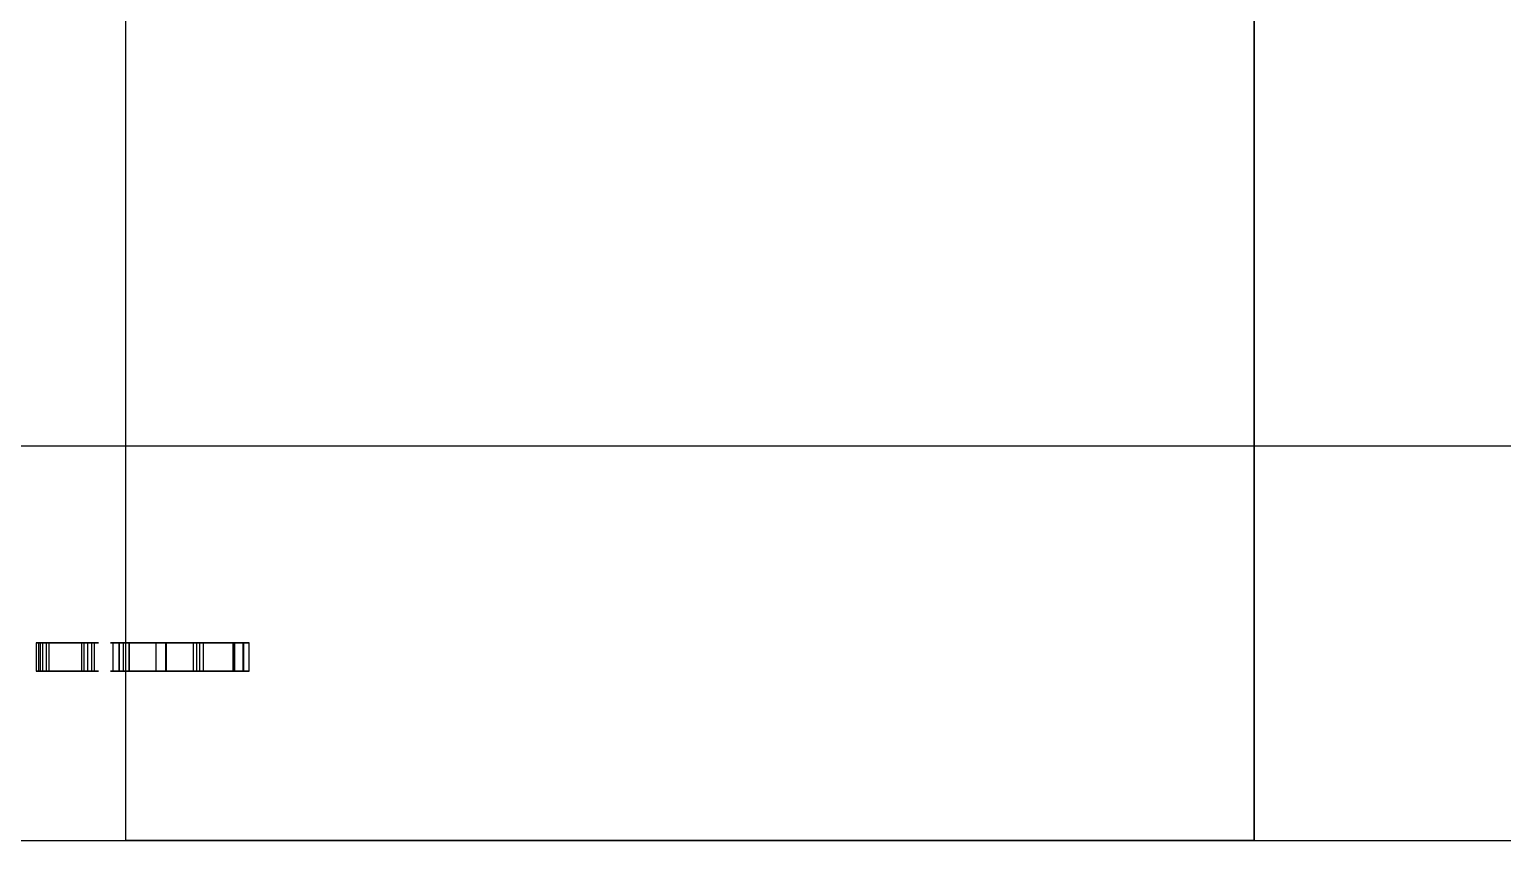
# Model space of a CAD drawing. Header units: millimetres. Extents: x 8.2 to 62.6, y 389.2 to 443.4.
# Drawn here: x 31.893 to 34.545, y 392.364 to 393.824 of the extents above; entities that cross this region are included whole.
import ezdxf

# ---------------------------------------------------------------- set-up
doc = ezdxf.new("R2010")
doc.units = ezdxf.units.MM
doc.layers.add('Feature', color=7, linetype='CONTINUOUS')

msp = doc.modelspace()

# ---------------------------------------------------------------- linework, layer by layer
at = {"layer": 'Feature'}
for p, q in [((32.0658, 392.364, -62.0183), (32.0658, 394.533, -62.0183)), ((32.0658, 392.364, -62.6533), (32.0658, 394.533, -62.0183)), ((32.0658, 392.364, -62.0183), (32.0658, 394.533, -62.0183)), ((32.0658, 392.364, -62.6533), (32.0658, 394.533, -62.0183)), ((34.0978, 394.533, -62.0183), (34.0978, 392.364, -62.0183)), ((34.0978, 392.364, -62.6533), (34.0978, 394.533, -62.0183)), ((34.0978, 394.533, -62.0183), (34.0978, 392.364, -62.0183)), ((34.0978, 392.364, -62.6533), (34.0978, 394.533, -62.0183)), ((26.3762, 393.075, -62.7295), (37.2474, 393.075, -62.7295)), ((26.3762, 393.075, -62.7295), (37.2474, 393.075, -62.7295)), ((28.8781, 393.075, -69.2319), (34.7455, 393.075, -69.2319)), ((28.8781, 393.075, -69.2319), (34.7455, 393.075, -69.2319)), ((31.9051, 392.669, -65.833), (31.9051, 392.72, -65.833)), ((31.9051, 392.72, -65.833), (31.9235, 392.72, -65.833)), ((31.9051, 392.669, -65.833), (31.9051, 392.72, -65.833)), ((31.9051, 392.72, -65.833), (31.9235, 392.72, -65.833)), ((31.9094, 392.669, -65.2517), (31.9094, 392.72, -65.2517)), ((31.9094, 392.72, -65.2517), (31.9978, 392.72, -65.2517)), ((31.9094, 392.669, -65.2517), (31.9094, 392.72, -65.2517)), ((31.9094, 392.72, -65.2517), (31.9978, 392.72, -65.2517)), ((31.9123, 392.669, -65.1652), (31.9123, 392.72, -65.1652)), ((31.9123, 392.669, -65.1836), (31.9123, 392.72, -65.1836)), ((31.9123, 392.72, -65.1836), (31.9123, 392.72, -65.1652)), ((31.9123, 392.669, -65.1652), (31.9123, 392.72, -65.1652)), ((31.9123, 392.669, -65.1836), (31.9123, 392.72, -65.1836)), ((31.9123, 392.72, -65.1836), (31.9123, 392.72, -65.1652)), ((31.9168, 392.72, -65.5172), (31.9168, 392.72, -65.4988)), ((31.9168, 392.669, -65.4988), (31.9168, 392.72, -65.4988)), ((31.9168, 392.669, -65.5172), (31.9168, 392.72, -65.5172)), ((31.9168, 392.669, -65.4988), (31.9168, 392.72, -65.4988)), ((31.9168, 392.669, -65.6839), (31.9168, 392.72, -65.6839)), ((31.9168, 392.72, -65.6839), (31.9168, 392.72, -65.6669)), ((31.9168, 392.669, -65.6669), (31.9168, 392.72, -65.6669)), ((31.9168, 392.669, -65.6839), (31.9168, 392.72, -65.6839)), ((31.9168, 392.669, -65.6669), (31.9168, 392.72, -65.6669)), ((31.9168, 392.669, -65.5172), (31.9168, 392.72, -65.5172)), ((31.9168, 392.72, -65.5172), (31.9168, 392.72, -65.4988)), ((31.9168, 392.72, -65.6839), (31.9168, 392.72, -65.6669)), ((31.9235, 392.669, -65.833), (31.9235, 392.72, -65.833)), ((31.9235, 392.669, -65.833), (31.9235, 392.72, -65.833)), ((31.9978, 392.72, -65.2693), (31.9278, 392.72, -65.2693)), ((31.9278, 392.669, -65.2693), (31.9278, 392.72, -65.2693)), ((31.9278, 392.72, -65.2693), (31.9278, 392.72, -65.2961)), ((31.9278, 392.669, -65.2961), (31.9278, 392.72, -65.2961)), ((31.9278, 392.669, -65.2693), (31.9278, 392.72, -65.2693)), ((31.9278, 392.669, -65.2961), (31.9278, 392.72, -65.2961)), ((31.9978, 392.72, -65.2693), (31.9278, 392.72, -65.2693)), ((31.9278, 392.72, -65.2693), (31.9278, 392.72, -65.2961)), ((31.9869, 392.669, -66.0176), (31.9869, 392.72, -66.0176)), ((31.9869, 392.669, -66.0006), (31.9869, 392.72, -66.0006)), ((31.9869, 392.72, -66.0006), (31.9869, 392.72, -65.833)), ((31.9869, 392.669, -65.833), (31.9869, 392.72, -65.833)), ((31.9869, 392.669, -66.0006), (31.9869, 392.72, -66.0006)), ((31.9869, 392.72, -65.833), (32.0051, 392.72, -65.833)), ((31.9869, 392.669, -65.833), (31.9869, 392.72, -65.833)), ((32.0051, 392.72, -66.0861), (31.9869, 392.72, -66.0863)), ((31.9869, 392.669, -66.0863), (31.9869, 392.72, -66.0863)), ((31.9869, 392.72, -66.0863), (31.9869, 392.72, -66.0176)), ((31.9869, 392.669, -66.0176), (31.9869, 392.72, -66.0176)), ((31.9869, 392.669, -66.0863), (31.9869, 392.72, -66.0863)), ((31.9869, 392.72, -66.0863), (31.9869, 392.72, -66.0176)), ((32.0051, 392.72, -66.0861), (31.9869, 392.72, -66.0863)), ((31.9869, 392.72, -65.833), (32.0051, 392.72, -65.833)), ((31.9869, 392.72, -66.0006), (31.9869, 392.72, -65.833)), ((31.991, 392.669, -65.5329), (31.991, 392.72, -65.5329)), ((31.991, 392.669, -65.5329), (31.991, 392.72, -65.5329)), ((31.9978, 392.669, -65.2517), (31.9978, 392.72, -65.2517)), ((31.9978, 392.669, -65.2517), (31.9978, 392.72, -65.2517)), ((31.9978, 392.669, -65.2693), (31.9978, 392.72, -65.2693)), ((31.9978, 392.669, -65.2693), (31.9978, 392.72, -65.2693)), ((32.0051, 392.669, -65.833), (32.0051, 392.72, -65.833)), ((32.0051, 392.72, -65.833), (32.0051, 392.72, -66.0861)), ((32.0051, 392.669, -66.0861), (32.0051, 392.72, -66.0861)), ((32.0051, 392.669, -65.833), (32.0051, 392.72, -65.833)), ((32.0051, 392.669, -66.0861), (32.0051, 392.72, -66.0861)), ((32.0051, 392.72, -65.833), (32.0051, 392.72, -66.0861)), ((32.0094, 392.669, -65.6501), (32.0094, 392.72, -65.6501)), ((32.0094, 392.669, -65.6501), (32.0094, 392.72, -65.6501)), ((32.0428, 392.72, -65.8861), (32.0428, 392.669, -65.8861)), ((32.0428, 392.72, -65.8861), (32.0428, 392.669, -65.8861)), ((32.0532, 392.72, -65.2182), (32.0532, 392.669, -65.2182)), ((32.0532, 392.72, -65.2182), (32.0532, 392.669, -65.2182)), ((32.0544, 392.72, -65.6828), (32.0544, 392.72, -65.4988)), ((32.0544, 392.669, -65.4988), (32.0544, 392.72, -65.4988)), ((32.0544, 392.669, -65.6828), (32.0544, 392.72, -65.6828)), ((32.0544, 392.72, -65.4988), (32.0728, 392.72, -65.4988)), ((32.0544, 392.669, -65.4988), (32.0544, 392.72, -65.4988)), ((32.0728, 392.72, -65.6828), (32.0544, 392.72, -65.6828)), ((32.0544, 392.669, -65.6828), (32.0544, 392.72, -65.6828)), ((32.0544, 392.72, -65.6828), (32.0544, 392.72, -65.4988)), ((32.0728, 392.72, -65.6828), (32.0544, 392.72, -65.6828)), ((32.0544, 392.72, -65.4988), (32.0728, 392.72, -65.4988)), ((32.0544, 392.72, -65.752), (32.0544, 392.72, -65.7254)), ((32.0544, 392.669, -65.7254), (32.0544, 392.72, -65.7254)), ((32.0544, 392.669, -65.752), (32.0544, 392.72, -65.752)), ((32.0544, 392.72, -65.7254), (32.0728, 392.72, -65.7254)), ((32.0544, 392.669, -65.7254), (32.0544, 392.72, -65.7254)), ((32.0728, 392.72, -65.752), (32.0544, 392.72, -65.752)), ((32.0544, 392.669, -65.752), (32.0544, 392.72, -65.752)), ((32.0544, 392.72, -65.752), (32.0544, 392.72, -65.7254)), ((32.0728, 392.72, -65.752), (32.0544, 392.72, -65.752)), ((32.0544, 392.72, -65.7254), (32.0728, 392.72, -65.7254)), ((32.0612, 392.72, -65.89), (32.0612, 392.669, -65.89)), ((32.0612, 392.72, -65.89), (32.0612, 392.669, -65.89)), ((32.0716, 392.72, -65.2221), (32.0716, 392.669, -65.2221)), ((32.0716, 392.72, -65.2221), (32.0716, 392.669, -65.2221)), ((32.0728, 392.669, -65.4988), (32.0728, 392.72, -65.4988)), ((32.0728, 392.72, -65.4988), (32.0728, 392.72, -65.6828)), ((32.0728, 392.669, -65.6828), (32.0728, 392.72, -65.6828)), ((32.0728, 392.669, -65.4988), (32.0728, 392.72, -65.4988)), ((32.0728, 392.669, -65.6828), (32.0728, 392.72, -65.6828)), ((32.0728, 392.72, -65.4988), (32.0728, 392.72, -65.6828)), ((32.0728, 392.669, -65.7254), (32.0728, 392.72, -65.7254)), ((32.0728, 392.72, -65.7254), (32.0728, 392.72, -65.752)), ((32.0728, 392.669, -65.752), (32.0728, 392.72, -65.752)), ((32.0728, 392.669, -65.7254), (32.0728, 392.72, -65.7254)), ((32.0728, 392.669, -65.752), (32.0728, 392.72, -65.752)), ((32.0728, 392.72, -65.7254), (32.0728, 392.72, -65.752)), ((32.1209, 392.72, -65.752), (32.1209, 392.72, -65.4982)), ((32.1209, 392.669, -65.4982), (32.1209, 392.72, -65.4982)), ((32.1209, 392.669, -65.752), (32.1209, 392.72, -65.752)), ((32.1209, 392.72, -65.4982), (32.1391, 392.72, -65.4982)), ((32.1209, 392.669, -65.4982), (32.1209, 392.72, -65.4982)), ((32.1379, 392.72, -65.7516), (32.1209, 392.72, -65.752)), ((32.1209, 392.669, -65.752), (32.1209, 392.72, -65.752)), ((32.1209, 392.72, -65.752), (32.1209, 392.72, -65.4982)), ((32.1379, 392.72, -65.7516), (32.1209, 392.72, -65.752)), ((32.1209, 392.72, -65.4982), (32.1391, 392.72, -65.4982)), ((32.1996, 392.72, -65.6231), (32.1379, 392.72, -65.7516)), ((32.1379, 392.669, -65.7516), (32.1379, 392.72, -65.7516)), ((32.1379, 392.669, -65.7516), (32.1379, 392.72, -65.7516)), ((32.1996, 392.72, -65.6231), (32.1379, 392.72, -65.7516)), ((32.1391, 392.669, -65.4982), (32.1391, 392.72, -65.4982)), ((32.1391, 392.72, -65.4982), (32.1391, 392.72, -65.7029)), ((32.1391, 392.669, -65.7029), (32.1391, 392.72, -65.7029)), ((32.1391, 392.669, -65.4982), (32.1391, 392.72, -65.4982)), ((32.1391, 392.72, -65.7029), (32.1937, 392.72, -65.5937)), ((32.1391, 392.669, -65.7029), (32.1391, 392.72, -65.7029)), ((32.1391, 392.72, -65.7029), (32.1937, 392.72, -65.5937)), ((32.1391, 392.72, -65.4982), (32.1391, 392.72, -65.7029)), ((32.1878, 392.72, -65.183), (32.1878, 392.72, -65.1646)), ((32.1878, 392.669, -65.1646), (32.1878, 392.72, -65.1646)), ((32.1878, 392.669, -65.183), (32.1878, 392.72, -65.183)), ((32.1878, 392.72, -65.1646), (32.2774, 392.72, -65.1646)), ((32.1878, 392.669, -65.1646), (32.1878, 392.72, -65.1646)), ((32.2593, 392.72, -65.183), (32.1878, 392.72, -65.183)), ((32.1878, 392.669, -65.183), (32.1878, 392.72, -65.183)), ((32.1878, 392.72, -65.183), (32.1878, 392.72, -65.1646)), ((32.2593, 392.72, -65.183), (32.1878, 392.72, -65.183)), ((32.1878, 392.72, -65.1646), (32.2774, 392.72, -65.1646)), ((32.1878, 392.72, -66.0857), (32.1878, 392.72, -65.863)), ((32.1878, 392.669, -65.863), (32.1878, 392.72, -65.863)), ((32.1878, 392.669, -66.0857), (32.1878, 392.72, -66.0857)), ((32.1878, 392.669, -65.863), (32.1878, 392.72, -65.863)), ((32.2062, 392.72, -66.0857), (32.1878, 392.72, -66.0857)), ((32.1878, 392.669, -66.0857), (32.1878, 392.72, -66.0857)), ((32.1878, 392.72, -66.0857), (32.1878, 392.72, -65.863)), ((32.2062, 392.72, -66.0857), (32.1878, 392.72, -66.0857)), ((32.1937, 392.669, -65.5937), (32.1937, 392.72, -65.5937)), ((32.1937, 392.72, -65.5937), (32.206, 392.72, -65.5937)), ((32.1937, 392.669, -65.5937), (32.1937, 392.72, -65.5937)), ((32.1937, 392.72, -65.5937), (32.206, 392.72, -65.5937)), ((32.2624, 392.72, -65.7516), (32.1996, 392.72, -65.6231)), ((32.1996, 392.669, -65.6231), (32.1996, 392.72, -65.6231)), ((32.1996, 392.669, -65.6231), (32.1996, 392.72, -65.6231)), ((32.2624, 392.72, -65.7516), (32.1996, 392.72, -65.6231)), ((32.206, 392.669, -65.5937), (32.206, 392.72, -65.5937)), ((32.206, 392.72, -65.5937), (32.2604, 392.72, -65.7027)), ((32.206, 392.669, -65.5937), (32.206, 392.72, -65.5937)), ((32.206, 392.72, -65.5937), (32.2604, 392.72, -65.7027)), ((32.2062, 392.669, -66.0857), (32.2062, 392.72, -66.0857)), ((32.2062, 392.669, -66.0857), (32.2062, 392.72, -66.0857)), ((32.2774, 392.72, -65.4186), (32.2593, 392.72, -65.4186)), ((32.2593, 392.669, -65.4186), (32.2593, 392.72, -65.4186)), ((32.2593, 392.72, -65.4186), (32.2593, 392.72, -65.183)), ((32.2593, 392.669, -65.183), (32.2593, 392.72, -65.183)), ((32.2593, 392.669, -65.4186), (32.2593, 392.72, -65.4186)), ((32.2593, 392.669, -65.183), (32.2593, 392.72, -65.183)), ((32.2593, 392.72, -65.4186), (32.2593, 392.72, -65.183)), ((32.2774, 392.72, -65.4186), (32.2593, 392.72, -65.4186)), ((32.2604, 392.669, -65.7027), (32.2604, 392.72, -65.7027)), ((32.2604, 392.72, -65.7027), (32.2604, 392.72, -65.4982)), ((32.2604, 392.669, -65.4982), (32.2604, 392.72, -65.4982)), ((32.2604, 392.669, -65.7027), (32.2604, 392.72, -65.7027)), ((32.2604, 392.72, -65.4982), (32.2788, 392.72, -65.4982)), ((32.2604, 392.669, -65.4982), (32.2604, 392.72, -65.4982)), ((32.2604, 392.72, -65.4982), (32.2788, 392.72, -65.4982)), ((32.2604, 392.72, -65.7027), (32.2604, 392.72, -65.4982)), ((32.2788, 392.72, -65.752), (32.2624, 392.72, -65.7516)), ((32.2624, 392.669, -65.7516), (32.2624, 392.72, -65.7516)), ((32.2624, 392.669, -65.7516), (32.2624, 392.72, -65.7516)), ((32.2788, 392.72, -65.752), (32.2624, 392.72, -65.7516)), ((32.2774, 392.669, -65.1646), (32.2774, 392.72, -65.1646)), ((32.2774, 392.72, -65.1646), (32.2774, 392.72, -65.4186)), ((32.2774, 392.669, -65.4186), (32.2774, 392.72, -65.4186)), ((32.2774, 392.669, -65.1646), (32.2774, 392.72, -65.1646)), ((32.2774, 392.669, -65.4186), (32.2774, 392.72, -65.4186)), ((32.2774, 392.72, -65.1646), (32.2774, 392.72, -65.4186)), ((32.2788, 392.669, -65.4982), (32.2788, 392.72, -65.4982)), ((32.2788, 392.72, -65.4982), (32.2788, 392.72, -65.752)), ((32.2788, 392.669, -65.752), (32.2788, 392.72, -65.752)), ((32.2788, 392.669, -65.4982), (32.2788, 392.72, -65.4982)), ((32.2788, 392.669, -65.752), (32.2788, 392.72, -65.752)), ((32.2788, 392.72, -65.4982), (32.2788, 392.72, -65.752)), ((32.2884, 392.669, -65.833), (32.2884, 392.72, -65.833)), ((32.2884, 392.72, -65.833), (32.2884, 392.72, -65.8514)), ((32.2884, 392.669, -65.8514), (32.2884, 392.72, -65.8514)), ((32.2884, 392.669, -65.833), (32.2884, 392.72, -65.833)), ((32.2884, 392.669, -65.8514), (32.2884, 392.72, -65.8514)), ((32.2884, 392.72, -65.833), (32.2884, 392.72, -65.8514)), ((31.9051, 392.669, -65.833), (31.9235, 392.669, -65.833)), ((31.9051, 392.669, -65.833), (31.9235, 392.669, -65.833)), ((31.9094, 392.669, -65.2517), (31.9978, 392.669, -65.2517)), ((31.9094, 392.669, -65.2517), (31.9978, 392.669, -65.2517)), ((31.9123, 392.669, -65.1836), (31.9123, 392.669, -65.1652)), ((31.9123, 392.669, -65.1836), (31.9123, 392.669, -65.1652)), ((31.9168, 392.669, -65.5172), (31.9168, 392.669, -65.4988)), ((31.9168, 392.669, -65.6839), (31.9168, 392.669, -65.6669)), ((31.9168, 392.669, -65.5172), (31.9168, 392.669, -65.4988)), ((31.9168, 392.669, -65.6839), (31.9168, 392.669, -65.6669)), ((31.9978, 392.669, -65.2693), (31.9278, 392.669, -65.2693)), ((31.9278, 392.669, -65.2693), (31.9278, 392.669, -65.2961)), ((31.9978, 392.669, -65.2693), (31.9278, 392.669, -65.2693)), ((31.9278, 392.669, -65.2693), (31.9278, 392.669, -65.2961)), ((31.9869, 392.669, -66.0006), (31.9869, 392.669, -65.833)), ((31.9869, 392.669, -65.833), (32.0051, 392.669, -65.833)), ((32.0051, 392.669, -66.0861), (31.9869, 392.669, -66.0863)), ((31.9869, 392.669, -66.0863), (31.9869, 392.669, -66.0176)), ((31.9869, 392.669, -66.0006), (31.9869, 392.669, -65.833)), ((31.9869, 392.669, -65.833), (32.0051, 392.669, -65.833)), ((32.0051, 392.669, -66.0861), (31.9869, 392.669, -66.0863)), ((31.9869, 392.669, -66.0863), (31.9869, 392.669, -66.0176)), ((32.0051, 392.669, -65.833), (32.0051, 392.669, -66.0861)), ((32.0051, 392.669, -65.833), (32.0051, 392.669, -66.0861)), ((32.0544, 392.669, -65.6828), (32.0544, 392.669, -65.4988)), ((32.0544, 392.669, -65.4988), (32.0728, 392.669, -65.4988)), ((32.0728, 392.669, -65.6828), (32.0544, 392.669, -65.6828)), ((32.0544, 392.669, -65.6828), (32.0544, 392.669, -65.4988)), ((32.0544, 392.669, -65.4988), (32.0728, 392.669, -65.4988)), ((32.0728, 392.669, -65.6828), (32.0544, 392.669, -65.6828)), ((32.0544, 392.669, -65.752), (32.0544, 392.669, -65.7254)), ((32.0544, 392.669, -65.7254), (32.0728, 392.669, -65.7254)), ((32.0728, 392.669, -65.752), (32.0544, 392.669, -65.752)), ((32.0544, 392.669, -65.752), (32.0544, 392.669, -65.7254)), ((32.0544, 392.669, -65.7254), (32.0728, 392.669, -65.7254)), ((32.0728, 392.669, -65.752), (32.0544, 392.669, -65.752)), ((32.0728, 392.669, -65.4988), (32.0728, 392.669, -65.6828)), ((32.0728, 392.669, -65.4988), (32.0728, 392.669, -65.6828)), ((32.0728, 392.669, -65.7254), (32.0728, 392.669, -65.752)), ((32.0728, 392.669, -65.7254), (32.0728, 392.669, -65.752)), ((32.1209, 392.669, -65.752), (32.1209, 392.669, -65.4982)), ((32.1209, 392.669, -65.4982), (32.1391, 392.669, -65.4982)), ((32.1379, 392.669, -65.7516), (32.1209, 392.669, -65.752)), ((32.1209, 392.669, -65.752), (32.1209, 392.669, -65.4982)), ((32.1209, 392.669, -65.4982), (32.1391, 392.669, -65.4982)), ((32.1379, 392.669, -65.7516), (32.1209, 392.669, -65.752)), ((32.1996, 392.669, -65.6231), (32.1379, 392.669, -65.7516)), ((32.1996, 392.669, -65.6231), (32.1379, 392.669, -65.7516)), ((32.1391, 392.669, -65.4982), (32.1391, 392.669, -65.7029)), ((32.1391, 392.669, -65.7029), (32.1937, 392.669, -65.5937)), ((32.1391, 392.669, -65.4982), (32.1391, 392.669, -65.7029)), ((32.1391, 392.669, -65.7029), (32.1937, 392.669, -65.5937)), ((32.1878, 392.669, -65.183), (32.1878, 392.669, -65.1646)), ((32.1878, 392.669, -65.1646), (32.2774, 392.669, -65.1646)), ((32.2593, 392.669, -65.183), (32.1878, 392.669, -65.183)), ((32.1878, 392.669, -65.183), (32.1878, 392.669, -65.1646)), ((32.1878, 392.669, -65.1646), (32.2774, 392.669, -65.1646)), ((32.2593, 392.669, -65.183), (32.1878, 392.669, -65.183)), ((32.1878, 392.669, -66.0857), (32.1878, 392.669, -65.863)), ((32.2062, 392.669, -66.0857), (32.1878, 392.669, -66.0857)), ((32.1878, 392.669, -66.0857), (32.1878, 392.669, -65.863)), ((32.2062, 392.669, -66.0857), (32.1878, 392.669, -66.0857)), ((32.1937, 392.669, -65.5937), (32.206, 392.669, -65.5937)), ((32.1937, 392.669, -65.5937), (32.206, 392.669, -65.5937)), ((32.2624, 392.669, -65.7516), (32.1996, 392.669, -65.6231)), ((32.2624, 392.669, -65.7516), (32.1996, 392.669, -65.6231)), ((32.206, 392.669, -65.5937), (32.2604, 392.669, -65.7027)), ((32.206, 392.669, -65.5937), (32.2604, 392.669, -65.7027)), ((32.2774, 392.669, -65.4186), (32.2593, 392.669, -65.4186)), ((32.2593, 392.669, -65.4186), (32.2593, 392.669, -65.183)), ((32.2774, 392.669, -65.4186), (32.2593, 392.669, -65.4186)), ((32.2593, 392.669, -65.4186), (32.2593, 392.669, -65.183)), ((32.2604, 392.669, -65.7027), (32.2604, 392.669, -65.4982)), ((32.2604, 392.669, -65.4982), (32.2788, 392.669, -65.4982)), ((32.2604, 392.669, -65.7027), (32.2604, 392.669, -65.4982)), ((32.2604, 392.669, -65.4982), (32.2788, 392.669, -65.4982)), ((32.2788, 392.669, -65.752), (32.2624, 392.669, -65.7516)), ((32.2788, 392.669, -65.752), (32.2624, 392.669, -65.7516)), ((32.2774, 392.669, -65.1646), (32.2774, 392.669, -65.4186)), ((32.2774, 392.669, -65.1646), (32.2774, 392.669, -65.4186)), ((32.2788, 392.669, -65.4982), (32.2788, 392.669, -65.752)), ((32.2788, 392.669, -65.4982), (32.2788, 392.669, -65.752)), ((32.2884, 392.669, -65.833), (32.2884, 392.669, -65.8514)), ((32.2884, 392.669, -65.833), (32.2884, 392.669, -65.8514)), ((28.8781, 392.364, -69.2319), (34.7455, 392.364, -69.2319)), ((28.8781, 392.364, -69.2319), (34.7455, 392.364, -69.2319)), ((31.5578, 392.364, -62.0183), (32.0658, 392.364, -62.0183)), ((31.5578, 392.364, -62.0183), (32.0658, 392.364, -62.0183)), ((34.0978, 392.364, -62.6533), (32.0658, 392.364, -62.6533)), ((32.0658, 392.364, -62.6533), (32.0658, 392.364, -62.0183)), ((32.0658, 392.364, -62.6533), (32.0658, 392.364, -62.0183)), ((34.0978, 392.364, -62.6533), (32.0658, 392.364, -62.6533)), ((34.0978, 392.364, -62.0183), (34.6058, 392.364, -62.0183)), ((34.0978, 392.364, -62.6533), (34.0978, 392.364, -62.0183)), ((34.0978, 392.364, -62.0183), (34.6058, 392.364, -62.0183)), ((34.0978, 392.364, -62.6533), (34.0978, 392.364, -62.0183))]:
    msp.add_line(p, q, dxfattribs=at)
for points, knots in [([(31.9869, 392.72, -66.0176), (31.9659, 392.72, -66.0176), (31.9375, 392.72, -66.0217), (31.9225, 392.72, -66.0124), (31.9095, 392.72, -66.0007), (31.9037, 392.72, -65.9827), (31.9051, 392.72, -65.9585), (31.9043, 392.72, -65.9158), (31.9043, 392.72, -65.874), (31.9051, 392.72, -65.833)], [0.752727, 0.752727, 0.752727, 0.752727, 0.814545, 0.814545, 0.814545, 0.876364, 0.876364, 0.876364, 1, 1, 1, 1]), ([(31.9869, 392.72, -66.0176), (31.9659, 392.72, -66.0176), (31.9375, 392.72, -66.0217), (31.9225, 392.72, -66.0124), (31.9095, 392.72, -66.0007), (31.9037, 392.72, -65.9827), (31.9051, 392.72, -65.9585), (31.9043, 392.72, -65.9158), (31.9043, 392.72, -65.874), (31.9051, 392.72, -65.833)], [0.752727, 0.752727, 0.752727, 0.752727, 0.814545, 0.814545, 0.814545, 0.876364, 0.876364, 0.876364, 1, 1, 1, 1]), ([(31.9123, 392.72, -65.1652), (31.9485, 392.72, -65.1652), (31.9981, 392.72, -65.1603), (32.0116, 392.72, -65.1871), (32.0165, 392.72, -65.2021), (32.0179, 392.72, -65.2201), (32.016, 392.72, -65.241), (32.017, 392.72, -65.2598), (32.017, 392.72, -65.2779), (32.016, 392.72, -65.2953), (32.0145, 392.72, -65.3147), (32.0068, 392.72, -65.3302), (31.9929, 392.72, -65.3418), (31.9758, 392.72, -65.3518), (31.9584, 392.72, -65.3535), (31.9406, 392.72, -65.3468), (31.9101, 392.72, -65.3336), (31.9094, 392.72, -65.2879), (31.9094, 392.72, -65.2517)], [0.365197, 0.365197, 0.365197, 0.365197, 0.523898, 0.523898, 0.523898, 0.603248, 0.603248, 0.603248, 0.682599, 0.682599, 0.682599, 0.761949, 0.761949, 0.761949, 0.841299, 0.841299, 0.841299, 1, 1, 1, 1]), ([(31.9123, 392.72, -65.1652), (31.9485, 392.72, -65.1652), (31.9981, 392.72, -65.1603), (32.0116, 392.72, -65.1871), (32.0165, 392.72, -65.2021), (32.0179, 392.72, -65.2201), (32.016, 392.72, -65.241), (32.017, 392.72, -65.2598), (32.017, 392.72, -65.2779), (32.016, 392.72, -65.2953), (32.0145, 392.72, -65.3147), (32.0068, 392.72, -65.3302), (31.9929, 392.72, -65.3418), (31.9758, 392.72, -65.3518), (31.9584, 392.72, -65.3535), (31.9406, 392.72, -65.3468), (31.9101, 392.72, -65.3336), (31.9094, 392.72, -65.2879), (31.9094, 392.72, -65.2517)], [0.365197, 0.365197, 0.365197, 0.365197, 0.523898, 0.523898, 0.523898, 0.603248, 0.603248, 0.603248, 0.682599, 0.682599, 0.682599, 0.761949, 0.761949, 0.761949, 0.841299, 0.841299, 0.841299, 1, 1, 1, 1]), ([(31.9978, 392.72, -65.2517), (31.9978, 392.72, -65.2278), (32, 392.72, -65.1974), (31.9846, 392.72, -65.1863), (31.9692, 392.72, -65.1752), (31.9361, 392.72, -65.1836), (31.9123, 392.72, -65.1836)], [0.129243, 0.129243, 0.129243, 0.129243, 0.233781, 0.233781, 0.233781, 0.338319, 0.338319, 0.338319, 0.338319]), ([(31.9978, 392.72, -65.2517), (31.9978, 392.72, -65.2278), (32, 392.72, -65.1974), (31.9846, 392.72, -65.1863), (31.9692, 392.72, -65.1752), (31.9361, 392.72, -65.1836), (31.9123, 392.72, -65.1836)], [0.129243, 0.129243, 0.129243, 0.129243, 0.233781, 0.233781, 0.233781, 0.338319, 0.338319, 0.338319, 0.338319]), ([(31.9168, 392.72, -65.4988), (31.9372, 392.72, -65.4964), (31.9564, 392.72, -65.4964), (31.9745, 392.72, -65.4988), (31.9915, 392.72, -65.5048), (32.0031, 392.72, -65.5167), (32.0094, 392.72, -65.5347), (32.0214, 392.72, -65.5683), (32.0094, 392.72, -65.6116), (32.0094, 392.72, -65.6501)], [0, 0, 0, 0, 0.087092, 0.087092, 0.087092, 0.174184, 0.174184, 0.174184, 0.348368, 0.348368, 0.348368, 0.348368]), ([(31.9168, 392.72, -65.6669), (31.9352, 392.72, -65.6692), (31.9519, 392.72, -65.6692), (31.967, 392.72, -65.6669), (31.98, 392.72, -65.661), (31.988, 392.72, -65.6498), (31.991, 392.72, -65.6332), (31.998, 392.72, -65.6027), (31.991, 392.72, -65.5663), (31.991, 392.72, -65.5329)], [0.544247, 0.544247, 0.544247, 0.544247, 0.620047, 0.620047, 0.620047, 0.695847, 0.695847, 0.695847, 0.847446, 0.847446, 0.847446, 0.847446]), ([(31.9168, 392.72, -65.6669), (31.9352, 392.72, -65.6692), (31.9519, 392.72, -65.6692), (31.967, 392.72, -65.6669), (31.98, 392.72, -65.661), (31.988, 392.72, -65.6498), (31.991, 392.72, -65.6332), (31.998, 392.72, -65.6027), (31.991, 392.72, -65.5663), (31.991, 392.72, -65.5329)], [0.544247, 0.544247, 0.544247, 0.544247, 0.620047, 0.620047, 0.620047, 0.695847, 0.695847, 0.695847, 0.847446, 0.847446, 0.847446, 0.847446]), ([(31.9168, 392.72, -65.4988), (31.9372, 392.72, -65.4964), (31.9564, 392.72, -65.4964), (31.9745, 392.72, -65.4988), (31.9915, 392.72, -65.5048), (32.0031, 392.72, -65.5167), (32.0094, 392.72, -65.5347), (32.0214, 392.72, -65.5683), (32.0094, 392.72, -65.6116), (32.0094, 392.72, -65.6501)], [0, 0, 0, 0, 0.087092, 0.087092, 0.087092, 0.174184, 0.174184, 0.174184, 0.348368, 0.348368, 0.348368, 0.348368]), ([(31.9235, 392.72, -65.833), (31.9242, 392.72, -65.8677), (31.9242, 392.72, -65.9044), (31.9235, 392.72, -65.943), (31.9203, 392.72, -65.9657), (31.9234, 392.72, -65.983), (31.9325, 392.72, -65.9948), (31.944, 392.72, -66.0041), (31.9685, 392.72, -66.0006), (31.9869, 392.72, -66.0006)], [0.0181259, 0.0181259, 0.0181259, 0.0181259, 0.126457, 0.126457, 0.126457, 0.180622, 0.180622, 0.180622, 0.234788, 0.234788, 0.234788, 0.234788]), ([(31.9235, 392.72, -65.833), (31.9242, 392.72, -65.8677), (31.9242, 392.72, -65.9044), (31.9235, 392.72, -65.943), (31.9203, 392.72, -65.9657), (31.9234, 392.72, -65.983), (31.9325, 392.72, -65.9948), (31.944, 392.72, -66.0041), (31.9685, 392.72, -66.0006), (31.9869, 392.72, -66.0006)], [0.0181259, 0.0181259, 0.0181259, 0.0181259, 0.126457, 0.126457, 0.126457, 0.180622, 0.180622, 0.180622, 0.234788, 0.234788, 0.234788, 0.234788]), ([(31.9278, 392.72, -65.2961), (31.9278, 392.72, -65.3221), (31.958, 392.72, -65.3377), (31.9755, 392.72, -65.3303), (31.993, 392.72, -65.323), (31.9978, 392.72, -65.2928), (31.9978, 392.72, -65.2693)], [0, 0, 0, 0, 0.296427, 0.296427, 0.296427, 0.592854, 0.592854, 0.592854, 0.592854]), ([(31.9278, 392.72, -65.2961), (31.9278, 392.72, -65.3221), (31.958, 392.72, -65.3377), (31.9755, 392.72, -65.3303), (31.993, 392.72, -65.323), (31.9978, 392.72, -65.2928), (31.9978, 392.72, -65.2693)], [0, 0, 0, 0, 0.296427, 0.296427, 0.296427, 0.592854, 0.592854, 0.592854, 0.592854]), ([(32.0428, 392.72, -65.8861), (32.0466, 392.72, -65.8641), (32.0564, 392.72, -65.8478), (32.0721, 392.72, -65.8372), (32.0917, 392.72, -65.8288), (32.1105, 392.72, -65.8309), (32.1287, 392.72, -65.8436), (32.158, 392.72, -65.8731), (32.1544, 392.72, -65.9209), (32.1495, 392.72, -65.9601), (32.1483, 392.72, -65.9761), (32.1437, 392.72, -65.9898), (32.1357, 392.72, -66.0011), (32.119, 392.72, -66.0206), (32.0806, 392.72, -66.0231), (32.0613, 392.72, -66.0058), (32.0516, 392.72, -65.9956), (32.0454, 392.72, -65.9825), (32.0429, 392.72, -65.9666), (32.0369, 392.72, -65.9397), (32.0369, 392.72, -65.9128), (32.0428, 392.72, -65.8861)], [0, 0, 0, 0, 0.121607, 0.121607, 0.121607, 0.243214, 0.243214, 0.243214, 0.490799, 0.490799, 0.490799, 0.580622, 0.580622, 0.580622, 0.747685, 0.747685, 0.747685, 0.837614, 0.837614, 0.837614, 1, 1, 1, 1]), ([(32.0428, 392.72, -65.8861), (32.0466, 392.72, -65.8641), (32.0564, 392.72, -65.8478), (32.0721, 392.72, -65.8372), (32.0917, 392.72, -65.8288), (32.1105, 392.72, -65.8309), (32.1287, 392.72, -65.8436), (32.158, 392.72, -65.8731), (32.1544, 392.72, -65.9209), (32.1495, 392.72, -65.9601), (32.1483, 392.72, -65.9761), (32.1437, 392.72, -65.9898), (32.1357, 392.72, -66.0011), (32.119, 392.72, -66.0206), (32.0806, 392.72, -66.0231), (32.0613, 392.72, -66.0058), (32.0516, 392.72, -65.9956), (32.0454, 392.72, -65.9825), (32.0429, 392.72, -65.9666), (32.0369, 392.72, -65.9397), (32.0369, 392.72, -65.9128), (32.0428, 392.72, -65.8861)], [0, 0, 0, 0, 0.121607, 0.121607, 0.121607, 0.243214, 0.243214, 0.243214, 0.490799, 0.490799, 0.490799, 0.580622, 0.580622, 0.580622, 0.747685, 0.747685, 0.747685, 0.837614, 0.837614, 0.837614, 1, 1, 1, 1]), ([(32.0532, 392.72, -65.2182), (32.0572, 392.72, -65.1961), (32.067, 392.72, -65.1799), (32.0825, 392.72, -65.1693), (32.102, 392.72, -65.1609), (32.1208, 392.72, -65.1631), (32.139, 392.72, -65.1757), (32.1684, 392.72, -65.2051), (32.1646, 392.72, -65.2532), (32.1598, 392.72, -65.2923), (32.1588, 392.72, -65.308), (32.1542, 392.72, -65.3217), (32.146, 392.72, -65.3332), (32.1302, 392.72, -65.349), (32.1116, 392.72, -65.3541), (32.09, 392.72, -65.3486), (32.0719, 392.72, -65.3402), (32.0597, 392.72, -65.3251), (32.0536, 392.72, -65.303), (32.0456, 392.72, -65.2752), (32.0454, 392.72, -65.2469), (32.0532, 392.72, -65.2182)], [0, 0, 0, 0, 0.121596, 0.121596, 0.121596, 0.243192, 0.243192, 0.243192, 0.490777, 0.490777, 0.490777, 0.580601, 0.580601, 0.580601, 0.704936, 0.704936, 0.704936, 0.829272, 0.829272, 0.829272, 1, 1, 1, 1]), ([(32.0532, 392.72, -65.2182), (32.0572, 392.72, -65.1961), (32.067, 392.72, -65.1799), (32.0825, 392.72, -65.1693), (32.102, 392.72, -65.1609), (32.1208, 392.72, -65.1631), (32.139, 392.72, -65.1757), (32.1684, 392.72, -65.2051), (32.1646, 392.72, -65.2532), (32.1598, 392.72, -65.2923), (32.1588, 392.72, -65.308), (32.1542, 392.72, -65.3217), (32.146, 392.72, -65.3332), (32.1302, 392.72, -65.349), (32.1116, 392.72, -65.3541), (32.09, 392.72, -65.3486), (32.0719, 392.72, -65.3402), (32.0597, 392.72, -65.3251), (32.0536, 392.72, -65.303), (32.0456, 392.72, -65.2752), (32.0454, 392.72, -65.2469), (32.0532, 392.72, -65.2182)], [0, 0, 0, 0, 0.121596, 0.121596, 0.121596, 0.243192, 0.243192, 0.243192, 0.490777, 0.490777, 0.490777, 0.580601, 0.580601, 0.580601, 0.704936, 0.704936, 0.704936, 0.829272, 0.829272, 0.829272, 1, 1, 1, 1]), ([(32.0612, 392.72, -65.89), (32.0589, 392.72, -65.9123), (32.0589, 392.72, -65.9346), (32.0612, 392.72, -65.9569), (32.0613, 392.72, -65.9683), (32.0638, 392.72, -65.9781), (32.0687, 392.72, -65.9866), (32.0786, 392.72, -66.0001), (32.1029, 392.72, -66.0034), (32.1162, 392.72, -65.9934), (32.1243, 392.72, -65.986), (32.1294, 392.72, -65.9758), (32.1312, 392.72, -65.9629), (32.1352, 392.72, -65.94), (32.1352, 392.72, -65.9169), (32.1313, 392.72, -65.8936), (32.1305, 392.72, -65.8806), (32.1266, 392.72, -65.8697), (32.1197, 392.72, -65.8611), (32.108, 392.72, -65.8493), (32.0831, 392.72, -65.8485), (32.0716, 392.72, -65.8605), (32.0654, 392.72, -65.8684), (32.0619, 392.72, -65.8782), (32.0612, 392.72, -65.89)], [0, 0, 0, 0, 0.176875, 0.176875, 0.176875, 0.259005, 0.259005, 0.259005, 0.401888, 0.401888, 0.401888, 0.495206, 0.495206, 0.495206, 0.677813, 0.677813, 0.677813, 0.772057, 0.772057, 0.772057, 0.915731, 0.915731, 0.915731, 1, 1, 1, 1]), ([(32.0612, 392.72, -65.89), (32.0589, 392.72, -65.9123), (32.0589, 392.72, -65.9346), (32.0612, 392.72, -65.9569), (32.0613, 392.72, -65.9683), (32.0638, 392.72, -65.9781), (32.0687, 392.72, -65.9866), (32.0786, 392.72, -66.0001), (32.1029, 392.72, -66.0034), (32.1162, 392.72, -65.9934), (32.1243, 392.72, -65.986), (32.1294, 392.72, -65.9758), (32.1312, 392.72, -65.9629), (32.1352, 392.72, -65.94), (32.1352, 392.72, -65.9169), (32.1313, 392.72, -65.8936), (32.1305, 392.72, -65.8806), (32.1266, 392.72, -65.8697), (32.1197, 392.72, -65.8611), (32.108, 392.72, -65.8493), (32.0831, 392.72, -65.8485), (32.0716, 392.72, -65.8605), (32.0654, 392.72, -65.8684), (32.0619, 392.72, -65.8782), (32.0612, 392.72, -65.89)], [0, 0, 0, 0, 0.176875, 0.176875, 0.176875, 0.259005, 0.259005, 0.259005, 0.401888, 0.401888, 0.401888, 0.495206, 0.495206, 0.495206, 0.677813, 0.677813, 0.677813, 0.772057, 0.772057, 0.772057, 0.915731, 0.915731, 0.915731, 1, 1, 1, 1]), ([(32.0716, 392.72, -65.2221), (32.0693, 392.72, -65.2444), (32.0693, 392.72, -65.2667), (32.0716, 392.72, -65.289), (32.0716, 392.72, -65.3004), (32.0741, 392.72, -65.3103), (32.0791, 392.72, -65.3187), (32.089, 392.72, -65.3322), (32.1133, 392.72, -65.3355), (32.1266, 392.72, -65.3256), (32.1347, 392.72, -65.3181), (32.1397, 392.72, -65.3079), (32.1416, 392.72, -65.295), (32.1456, 392.72, -65.2721), (32.1456, 392.72, -65.249), (32.1416, 392.72, -65.2257), (32.1408, 392.72, -65.2127), (32.137, 392.72, -65.2019), (32.1301, 392.72, -65.1932), (32.1183, 392.72, -65.1814), (32.0935, 392.72, -65.1806), (32.0819, 392.72, -65.1926), (32.0758, 392.72, -65.2005), (32.0723, 392.72, -65.2103), (32.0716, 392.72, -65.2221)], [0, 0, 0, 0, 0.176874, 0.176874, 0.176874, 0.259004, 0.259004, 0.259004, 0.401886, 0.401886, 0.401886, 0.495204, 0.495204, 0.495204, 0.67781, 0.67781, 0.67781, 0.772053, 0.772053, 0.772053, 0.915712, 0.915712, 0.915712, 1, 1, 1, 1]), ([(32.0716, 392.72, -65.2221), (32.0693, 392.72, -65.2444), (32.0693, 392.72, -65.2667), (32.0716, 392.72, -65.289), (32.0716, 392.72, -65.3004), (32.0741, 392.72, -65.3103), (32.0791, 392.72, -65.3187), (32.089, 392.72, -65.3322), (32.1133, 392.72, -65.3355), (32.1266, 392.72, -65.3256), (32.1347, 392.72, -65.3181), (32.1397, 392.72, -65.3079), (32.1416, 392.72, -65.295), (32.1456, 392.72, -65.2721), (32.1456, 392.72, -65.249), (32.1416, 392.72, -65.2257), (32.1408, 392.72, -65.2127), (32.137, 392.72, -65.2019), (32.1301, 392.72, -65.1932), (32.1183, 392.72, -65.1814), (32.0935, 392.72, -65.1806), (32.0819, 392.72, -65.1926), (32.0758, 392.72, -65.2005), (32.0723, 392.72, -65.2103), (32.0716, 392.72, -65.2221)], [0, 0, 0, 0, 0.176874, 0.176874, 0.176874, 0.259004, 0.259004, 0.259004, 0.401886, 0.401886, 0.401886, 0.495204, 0.495204, 0.495204, 0.67781, 0.67781, 0.67781, 0.772053, 0.772053, 0.772053, 0.915712, 0.915712, 0.915712, 1, 1, 1, 1]), ([(32.2884, 392.72, -65.8514), (32.2627, 392.72, -65.8514), (32.2261, 392.72, -65.8438), (32.2112, 392.72, -65.8564), (32.1963, 392.72, -65.869), (32.2029, 392.72, -65.9019), (32.2062, 392.72, -65.9312), (32.2129, 392.72, -65.9898), (32.2062, 392.72, -66.0342), (32.2062, 392.72, -66.0857)], [0.198565, 0.198565, 0.198565, 0.198565, 0.311103, 0.311103, 0.311103, 0.423641, 0.423641, 0.423641, 0.648716, 0.648716, 0.648716, 0.648716]), ([(32.2884, 392.72, -65.8514), (32.2627, 392.72, -65.8514), (32.2261, 392.72, -65.8438), (32.2112, 392.72, -65.8564), (32.1963, 392.72, -65.869), (32.2029, 392.72, -65.9019), (32.2062, 392.72, -65.9312), (32.2129, 392.72, -65.9898), (32.2062, 392.72, -66.0342), (32.2062, 392.72, -66.0857)], [0.198565, 0.198565, 0.198565, 0.198565, 0.311103, 0.311103, 0.311103, 0.423641, 0.423641, 0.423641, 0.648716, 0.648716, 0.648716, 0.648716]), ([(31.9869, 392.669, -66.0176), (31.9659, 392.669, -66.0176), (31.9375, 392.669, -66.0217), (31.9225, 392.669, -66.0124), (31.9095, 392.669, -66.0007), (31.9037, 392.669, -65.9827), (31.9051, 392.669, -65.9585), (31.9043, 392.669, -65.9158), (31.9043, 392.669, -65.874), (31.9051, 392.669, -65.833)], [0.752727, 0.752727, 0.752727, 0.752727, 0.814545, 0.814545, 0.814545, 0.876364, 0.876364, 0.876364, 1, 1, 1, 1]), ([(31.9869, 392.669, -66.0176), (31.9659, 392.669, -66.0176), (31.9375, 392.669, -66.0217), (31.9225, 392.669, -66.0124), (31.9095, 392.669, -66.0007), (31.9037, 392.669, -65.9827), (31.9051, 392.669, -65.9585), (31.9043, 392.669, -65.9158), (31.9043, 392.669, -65.874), (31.9051, 392.669, -65.833)], [0.752727, 0.752727, 0.752727, 0.752727, 0.814545, 0.814545, 0.814545, 0.876364, 0.876364, 0.876364, 1, 1, 1, 1]), ([(31.9123, 392.669, -65.1652), (31.9485, 392.669, -65.1652), (31.9981, 392.669, -65.1603), (32.0116, 392.669, -65.1871), (32.0165, 392.669, -65.2021), (32.0179, 392.669, -65.2201), (32.016, 392.669, -65.241), (32.017, 392.669, -65.2598), (32.017, 392.669, -65.2779), (32.016, 392.669, -65.2953), (32.0145, 392.669, -65.3147), (32.0068, 392.669, -65.3302), (31.9929, 392.669, -65.3418), (31.9758, 392.669, -65.3518), (31.9584, 392.669, -65.3535), (31.9406, 392.669, -65.3468), (31.9101, 392.669, -65.3336), (31.9094, 392.669, -65.2879), (31.9094, 392.669, -65.2517)], [0.365197, 0.365197, 0.365197, 0.365197, 0.523898, 0.523898, 0.523898, 0.603248, 0.603248, 0.603248, 0.682599, 0.682599, 0.682599, 0.761949, 0.761949, 0.761949, 0.841299, 0.841299, 0.841299, 1, 1, 1, 1]), ([(31.9123, 392.669, -65.1652), (31.9485, 392.669, -65.1652), (31.9981, 392.669, -65.1603), (32.0116, 392.669, -65.1871), (32.0165, 392.669, -65.2021), (32.0179, 392.669, -65.2201), (32.016, 392.669, -65.241), (32.017, 392.669, -65.2598), (32.017, 392.669, -65.2779), (32.016, 392.669, -65.2953), (32.0145, 392.669, -65.3147), (32.0068, 392.669, -65.3302), (31.9929, 392.669, -65.3418), (31.9758, 392.669, -65.3518), (31.9584, 392.669, -65.3535), (31.9406, 392.669, -65.3468), (31.9101, 392.669, -65.3336), (31.9094, 392.669, -65.2879), (31.9094, 392.669, -65.2517)], [0.365197, 0.365197, 0.365197, 0.365197, 0.523898, 0.523898, 0.523898, 0.603248, 0.603248, 0.603248, 0.682599, 0.682599, 0.682599, 0.761949, 0.761949, 0.761949, 0.841299, 0.841299, 0.841299, 1, 1, 1, 1]), ([(31.9978, 392.669, -65.2517), (31.9978, 392.669, -65.2278), (32, 392.669, -65.1974), (31.9846, 392.669, -65.1863), (31.9692, 392.669, -65.1752), (31.9361, 392.669, -65.1836), (31.9123, 392.669, -65.1836)], [0.129243, 0.129243, 0.129243, 0.129243, 0.233781, 0.233781, 0.233781, 0.338319, 0.338319, 0.338319, 0.338319]), ([(31.9978, 392.669, -65.2517), (31.9978, 392.669, -65.2278), (32, 392.669, -65.1974), (31.9846, 392.669, -65.1863), (31.9692, 392.669, -65.1752), (31.9361, 392.669, -65.1836), (31.9123, 392.669, -65.1836)], [0.129243, 0.129243, 0.129243, 0.129243, 0.233781, 0.233781, 0.233781, 0.338319, 0.338319, 0.338319, 0.338319]), ([(31.9168, 392.669, -65.4988), (31.9372, 392.669, -65.4964), (31.9564, 392.669, -65.4964), (31.9745, 392.669, -65.4988), (31.9915, 392.669, -65.5048), (32.0031, 392.669, -65.5167), (32.0094, 392.669, -65.5347), (32.0214, 392.669, -65.5683), (32.0094, 392.669, -65.6116), (32.0094, 392.669, -65.6501)], [0, 0, 0, 0, 0.087092, 0.087092, 0.087092, 0.174184, 0.174184, 0.174184, 0.348368, 0.348368, 0.348368, 0.348368]), ([(31.9168, 392.669, -65.6669), (31.9352, 392.669, -65.6692), (31.9519, 392.669, -65.6692), (31.967, 392.669, -65.6669), (31.98, 392.669, -65.661), (31.988, 392.669, -65.6498), (31.991, 392.669, -65.6332), (31.998, 392.669, -65.6027), (31.991, 392.669, -65.5663), (31.991, 392.669, -65.5329)], [0.544247, 0.544247, 0.544247, 0.544247, 0.620047, 0.620047, 0.620047, 0.695847, 0.695847, 0.695847, 0.847446, 0.847446, 0.847446, 0.847446]), ([(31.9168, 392.669, -65.4988), (31.9372, 392.669, -65.4964), (31.9564, 392.669, -65.4964), (31.9745, 392.669, -65.4988), (31.9915, 392.669, -65.5048), (32.0031, 392.669, -65.5167), (32.0094, 392.669, -65.5347), (32.0214, 392.669, -65.5683), (32.0094, 392.669, -65.6116), (32.0094, 392.669, -65.6501)], [0, 0, 0, 0, 0.087092, 0.087092, 0.087092, 0.174184, 0.174184, 0.174184, 0.348368, 0.348368, 0.348368, 0.348368]), ([(31.9168, 392.669, -65.6669), (31.9352, 392.669, -65.6692), (31.9519, 392.669, -65.6692), (31.967, 392.669, -65.6669), (31.98, 392.669, -65.661), (31.988, 392.669, -65.6498), (31.991, 392.669, -65.6332), (31.998, 392.669, -65.6027), (31.991, 392.669, -65.5663), (31.991, 392.669, -65.5329)], [0.544247, 0.544247, 0.544247, 0.544247, 0.620047, 0.620047, 0.620047, 0.695847, 0.695847, 0.695847, 0.847446, 0.847446, 0.847446, 0.847446]), ([(31.9235, 392.669, -65.833), (31.9242, 392.669, -65.8677), (31.9242, 392.669, -65.9044), (31.9235, 392.669, -65.943), (31.9203, 392.669, -65.9657), (31.9234, 392.669, -65.983), (31.9325, 392.669, -65.9948), (31.944, 392.669, -66.0041), (31.9685, 392.669, -66.0006), (31.9869, 392.669, -66.0006)], [0.0181259, 0.0181259, 0.0181259, 0.0181259, 0.126457, 0.126457, 0.126457, 0.180622, 0.180622, 0.180622, 0.234788, 0.234788, 0.234788, 0.234788]), ([(31.9235, 392.669, -65.833), (31.9242, 392.669, -65.8677), (31.9242, 392.669, -65.9044), (31.9235, 392.669, -65.943), (31.9203, 392.669, -65.9657), (31.9234, 392.669, -65.983), (31.9325, 392.669, -65.9948), (31.944, 392.669, -66.0041), (31.9685, 392.669, -66.0006), (31.9869, 392.669, -66.0006)], [0.0181259, 0.0181259, 0.0181259, 0.0181259, 0.126457, 0.126457, 0.126457, 0.180622, 0.180622, 0.180622, 0.234788, 0.234788, 0.234788, 0.234788]), ([(31.9278, 392.669, -65.2961), (31.9278, 392.669, -65.3221), (31.958, 392.669, -65.3377), (31.9755, 392.669, -65.3303), (31.993, 392.669, -65.323), (31.9978, 392.669, -65.2928), (31.9978, 392.669, -65.2693)], [0, 0, 0, 0, 0.296427, 0.296427, 0.296427, 0.592854, 0.592854, 0.592854, 0.592854]), ([(31.9278, 392.669, -65.2961), (31.9278, 392.669, -65.3221), (31.958, 392.669, -65.3377), (31.9755, 392.669, -65.3303), (31.993, 392.669, -65.323), (31.9978, 392.669, -65.2928), (31.9978, 392.669, -65.2693)], [0, 0, 0, 0, 0.296427, 0.296427, 0.296427, 0.592854, 0.592854, 0.592854, 0.592854]), ([(32.0428, 392.669, -65.8861), (32.0466, 392.669, -65.8641), (32.0564, 392.669, -65.8478), (32.0721, 392.669, -65.8372), (32.0917, 392.669, -65.8288), (32.1105, 392.669, -65.8309), (32.1287, 392.669, -65.8436), (32.158, 392.669, -65.8731), (32.1544, 392.669, -65.9209), (32.1495, 392.669, -65.9601), (32.1483, 392.669, -65.9761), (32.1437, 392.669, -65.9898), (32.1357, 392.669, -66.0011), (32.119, 392.669, -66.0206), (32.0806, 392.669, -66.0231), (32.0613, 392.669, -66.0058), (32.0516, 392.669, -65.9956), (32.0454, 392.669, -65.9825), (32.0429, 392.669, -65.9666), (32.0369, 392.669, -65.9397), (32.0369, 392.669, -65.9128), (32.0428, 392.669, -65.8861)], [0, 0, 0, 0, 0.121607, 0.121607, 0.121607, 0.243214, 0.243214, 0.243214, 0.490799, 0.490799, 0.490799, 0.580622, 0.580622, 0.580622, 0.747685, 0.747685, 0.747685, 0.837614, 0.837614, 0.837614, 1, 1, 1, 1]), ([(32.0428, 392.669, -65.8861), (32.0466, 392.669, -65.8641), (32.0564, 392.669, -65.8478), (32.0721, 392.669, -65.8372), (32.0917, 392.669, -65.8288), (32.1105, 392.669, -65.8309), (32.1287, 392.669, -65.8436), (32.158, 392.669, -65.8731), (32.1544, 392.669, -65.9209), (32.1495, 392.669, -65.9601), (32.1483, 392.669, -65.9761), (32.1437, 392.669, -65.9898), (32.1357, 392.669, -66.0011), (32.119, 392.669, -66.0206), (32.0806, 392.669, -66.0231), (32.0613, 392.669, -66.0058), (32.0516, 392.669, -65.9956), (32.0454, 392.669, -65.9825), (32.0429, 392.669, -65.9666), (32.0369, 392.669, -65.9397), (32.0369, 392.669, -65.9128), (32.0428, 392.669, -65.8861)], [0, 0, 0, 0, 0.121607, 0.121607, 0.121607, 0.243214, 0.243214, 0.243214, 0.490799, 0.490799, 0.490799, 0.580622, 0.580622, 0.580622, 0.747685, 0.747685, 0.747685, 0.837614, 0.837614, 0.837614, 1, 1, 1, 1]), ([(32.0532, 392.669, -65.2182), (32.0572, 392.669, -65.1961), (32.067, 392.669, -65.1799), (32.0825, 392.669, -65.1693), (32.102, 392.669, -65.1609), (32.1208, 392.669, -65.1631), (32.139, 392.669, -65.1757), (32.1684, 392.669, -65.2051), (32.1646, 392.669, -65.2532), (32.1598, 392.669, -65.2923), (32.1588, 392.669, -65.308), (32.1542, 392.669, -65.3217), (32.146, 392.669, -65.3332), (32.1302, 392.669, -65.349), (32.1116, 392.669, -65.3541), (32.09, 392.669, -65.3486), (32.0719, 392.669, -65.3402), (32.0597, 392.669, -65.3251), (32.0536, 392.669, -65.303), (32.0456, 392.669, -65.2752), (32.0454, 392.669, -65.2469), (32.0532, 392.669, -65.2182)], [0, 0, 0, 0, 0.121596, 0.121596, 0.121596, 0.243192, 0.243192, 0.243192, 0.490777, 0.490777, 0.490777, 0.580601, 0.580601, 0.580601, 0.704936, 0.704936, 0.704936, 0.829272, 0.829272, 0.829272, 1, 1, 1, 1]), ([(32.0532, 392.669, -65.2182), (32.0572, 392.669, -65.1961), (32.067, 392.669, -65.1799), (32.0825, 392.669, -65.1693), (32.102, 392.669, -65.1609), (32.1208, 392.669, -65.1631), (32.139, 392.669, -65.1757), (32.1684, 392.669, -65.2051), (32.1646, 392.669, -65.2532), (32.1598, 392.669, -65.2923), (32.1588, 392.669, -65.308), (32.1542, 392.669, -65.3217), (32.146, 392.669, -65.3332), (32.1302, 392.669, -65.349), (32.1116, 392.669, -65.3541), (32.09, 392.669, -65.3486), (32.0719, 392.669, -65.3402), (32.0597, 392.669, -65.3251), (32.0536, 392.669, -65.303), (32.0456, 392.669, -65.2752), (32.0454, 392.669, -65.2469), (32.0532, 392.669, -65.2182)], [0, 0, 0, 0, 0.121596, 0.121596, 0.121596, 0.243192, 0.243192, 0.243192, 0.490777, 0.490777, 0.490777, 0.580601, 0.580601, 0.580601, 0.704936, 0.704936, 0.704936, 0.829272, 0.829272, 0.829272, 1, 1, 1, 1]), ([(32.0612, 392.669, -65.89), (32.0589, 392.669, -65.9123), (32.0589, 392.669, -65.9346), (32.0612, 392.669, -65.9569), (32.0613, 392.669, -65.9683), (32.0638, 392.669, -65.9781), (32.0687, 392.669, -65.9866), (32.0786, 392.669, -66.0001), (32.1029, 392.669, -66.0034), (32.1162, 392.669, -65.9934), (32.1243, 392.669, -65.986), (32.1294, 392.669, -65.9758), (32.1312, 392.669, -65.9629), (32.1352, 392.669, -65.94), (32.1352, 392.669, -65.9169), (32.1313, 392.669, -65.8936), (32.1305, 392.669, -65.8806), (32.1266, 392.669, -65.8697), (32.1197, 392.669, -65.8611), (32.108, 392.669, -65.8493), (32.0831, 392.669, -65.8485), (32.0716, 392.669, -65.8605), (32.0654, 392.669, -65.8684), (32.0619, 392.669, -65.8782), (32.0612, 392.669, -65.89)], [0, 0, 0, 0, 0.176875, 0.176875, 0.176875, 0.259005, 0.259005, 0.259005, 0.401888, 0.401888, 0.401888, 0.495206, 0.495206, 0.495206, 0.677813, 0.677813, 0.677813, 0.772057, 0.772057, 0.772057, 0.915731, 0.915731, 0.915731, 1, 1, 1, 1]), ([(32.0612, 392.669, -65.89), (32.0589, 392.669, -65.9123), (32.0589, 392.669, -65.9346), (32.0612, 392.669, -65.9569), (32.0613, 392.669, -65.9683), (32.0638, 392.669, -65.9781), (32.0687, 392.669, -65.9866), (32.0786, 392.669, -66.0001), (32.1029, 392.669, -66.0034), (32.1162, 392.669, -65.9934), (32.1243, 392.669, -65.986), (32.1294, 392.669, -65.9758), (32.1312, 392.669, -65.9629), (32.1352, 392.669, -65.94), (32.1352, 392.669, -65.9169), (32.1313, 392.669, -65.8936), (32.1305, 392.669, -65.8806), (32.1266, 392.669, -65.8697), (32.1197, 392.669, -65.8611), (32.108, 392.669, -65.8493), (32.0831, 392.669, -65.8485), (32.0716, 392.669, -65.8605), (32.0654, 392.669, -65.8684), (32.0619, 392.669, -65.8782), (32.0612, 392.669, -65.89)], [0, 0, 0, 0, 0.176875, 0.176875, 0.176875, 0.259005, 0.259005, 0.259005, 0.401888, 0.401888, 0.401888, 0.495206, 0.495206, 0.495206, 0.677813, 0.677813, 0.677813, 0.772057, 0.772057, 0.772057, 0.915731, 0.915731, 0.915731, 1, 1, 1, 1]), ([(32.0716, 392.669, -65.2221), (32.0693, 392.669, -65.2444), (32.0693, 392.669, -65.2667), (32.0716, 392.669, -65.289), (32.0716, 392.669, -65.3004), (32.0741, 392.669, -65.3103), (32.0791, 392.669, -65.3187), (32.089, 392.669, -65.3322), (32.1133, 392.669, -65.3355), (32.1266, 392.669, -65.3256), (32.1347, 392.669, -65.3181), (32.1397, 392.669, -65.3079), (32.1416, 392.669, -65.295), (32.1456, 392.669, -65.2721), (32.1456, 392.669, -65.249), (32.1416, 392.669, -65.2257), (32.1408, 392.669, -65.2127), (32.137, 392.669, -65.2019), (32.1301, 392.669, -65.1932), (32.1183, 392.669, -65.1814), (32.0935, 392.669, -65.1806), (32.0819, 392.669, -65.1926), (32.0758, 392.669, -65.2005), (32.0723, 392.669, -65.2103), (32.0716, 392.669, -65.2221)], [0, 0, 0, 0, 0.176874, 0.176874, 0.176874, 0.259004, 0.259004, 0.259004, 0.401886, 0.401886, 0.401886, 0.495204, 0.495204, 0.495204, 0.67781, 0.67781, 0.67781, 0.772053, 0.772053, 0.772053, 0.915712, 0.915712, 0.915712, 1, 1, 1, 1]), ([(32.0716, 392.669, -65.2221), (32.0693, 392.669, -65.2444), (32.0693, 392.669, -65.2667), (32.0716, 392.669, -65.289), (32.0716, 392.669, -65.3004), (32.0741, 392.669, -65.3103), (32.0791, 392.669, -65.3187), (32.089, 392.669, -65.3322), (32.1133, 392.669, -65.3355), (32.1266, 392.669, -65.3256), (32.1347, 392.669, -65.3181), (32.1397, 392.669, -65.3079), (32.1416, 392.669, -65.295), (32.1456, 392.669, -65.2721), (32.1456, 392.669, -65.249), (32.1416, 392.669, -65.2257), (32.1408, 392.669, -65.2127), (32.137, 392.669, -65.2019), (32.1301, 392.669, -65.1932), (32.1183, 392.669, -65.1814), (32.0935, 392.669, -65.1806), (32.0819, 392.669, -65.1926), (32.0758, 392.669, -65.2005), (32.0723, 392.669, -65.2103), (32.0716, 392.669, -65.2221)], [0, 0, 0, 0, 0.176874, 0.176874, 0.176874, 0.259004, 0.259004, 0.259004, 0.401886, 0.401886, 0.401886, 0.495204, 0.495204, 0.495204, 0.67781, 0.67781, 0.67781, 0.772053, 0.772053, 0.772053, 0.915712, 0.915712, 0.915712, 1, 1, 1, 1]), ([(32.2884, 392.669, -65.8514), (32.2627, 392.669, -65.8514), (32.2261, 392.669, -65.8438), (32.2112, 392.669, -65.8564), (32.1963, 392.669, -65.869), (32.2029, 392.669, -65.9019), (32.2062, 392.669, -65.9312), (32.2129, 392.669, -65.9898), (32.2062, 392.669, -66.0342), (32.2062, 392.669, -66.0857)], [0.198565, 0.198565, 0.198565, 0.198565, 0.311103, 0.311103, 0.311103, 0.423641, 0.423641, 0.423641, 0.648716, 0.648716, 0.648716, 0.648716]), ([(32.2884, 392.669, -65.8514), (32.2627, 392.669, -65.8514), (32.2261, 392.669, -65.8438), (32.2112, 392.669, -65.8564), (32.1963, 392.669, -65.869), (32.2029, 392.669, -65.9019), (32.2062, 392.669, -65.9312), (32.2129, 392.669, -65.9898), (32.2062, 392.669, -66.0342), (32.2062, 392.669, -66.0857)], [0.198565, 0.198565, 0.198565, 0.198565, 0.311103, 0.311103, 0.311103, 0.423641, 0.423641, 0.423641, 0.648716, 0.648716, 0.648716, 0.648716])]:
    msp.add_open_spline(points, degree=3, knots=knots, dxfattribs=at)
for points in [[(32.0094, 392.72, -65.6501), (32.0039, 392.72, -65.6872), (31.9544, 392.72, -65.6839), (31.9168, 392.72, -65.6839)], [(31.991, 392.72, -65.5329), (31.9855, 392.72, -65.5003), (31.9443, 392.72, -65.5172), (31.9168, 392.72, -65.5172)], [(31.991, 392.72, -65.5329), (31.9855, 392.72, -65.5003), (31.9443, 392.72, -65.5172), (31.9168, 392.72, -65.5172)], [(32.0094, 392.72, -65.6501), (32.0039, 392.72, -65.6872), (31.9544, 392.72, -65.6839), (31.9168, 392.72, -65.6839)], [(32.1878, 392.72, -65.863), (32.1878, 392.72, -65.8197), (32.2491, 392.72, -65.833), (32.2884, 392.72, -65.833)], [(32.1878, 392.72, -65.863), (32.1878, 392.72, -65.8197), (32.2491, 392.72, -65.833), (32.2884, 392.72, -65.833)], [(32.0094, 392.669, -65.6501), (32.0039, 392.669, -65.6872), (31.9544, 392.669, -65.6839), (31.9168, 392.669, -65.6839)], [(31.991, 392.669, -65.5329), (31.9855, 392.669, -65.5003), (31.9443, 392.669, -65.5172), (31.9168, 392.669, -65.5172)], [(32.0094, 392.669, -65.6501), (32.0039, 392.669, -65.6872), (31.9544, 392.669, -65.6839), (31.9168, 392.669, -65.6839)], [(31.991, 392.669, -65.5329), (31.9855, 392.669, -65.5003), (31.9443, 392.669, -65.5172), (31.9168, 392.669, -65.5172)], [(32.1878, 392.669, -65.863), (32.1878, 392.669, -65.8197), (32.2491, 392.669, -65.833), (32.2884, 392.669, -65.833)], [(32.1878, 392.669, -65.863), (32.1878, 392.669, -65.8197), (32.2491, 392.669, -65.833), (32.2884, 392.669, -65.833)]]:
    msp.add_open_spline(points, degree=3, dxfattribs=at)

doc.saveas('drawing.dxf')
